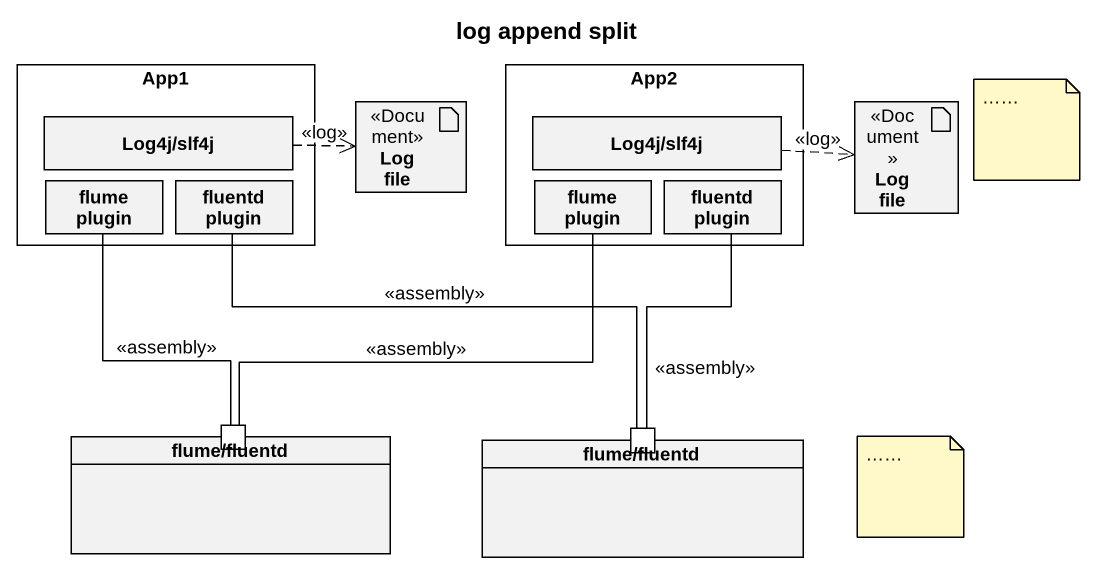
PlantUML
@startuml
title log append split
rectangle App1 {
  rectangle "Log4j/slf4j" as Log4j_slf4j
  rectangle "flume plugin" as flume_plugin
  rectangle "fluentd plugin" as fluentd_plugin
}
rectangle App2 {
  rectangle "Log4j/slf4j" as Log4j_slf4j_2
  rectangle "flume plugin" as flume_plugin_2
  rectangle "fluentd plugin" as fluentd_plugin_2
}
artifact "Log file" as Log_file <<Document>>
artifact "Log file" as Log_file_2 <<Document>>
rectangle "flume/fluentd" as flume_fluentd {
  port " " as port1
}
rectangle "flume/fluentd" as flume_fluentd_2 {
  port " " as port2
}
Log4j_slf4j .right.> Log_file : <<log>>
Log4j_slf4j_2 .right.> Log_file_2 : <<log>>
port1 -up- flume_plugin : <<assembly>>
port1 -up- flume_plugin_2 : <<assembly>>
port2 -left- fluentd_plugin : <<assembly>>
port2 -up- fluentd_plugin_2 : <<assembly>>
note as N1
  ……
end note
note as N2
  ……
end note
@enduml
